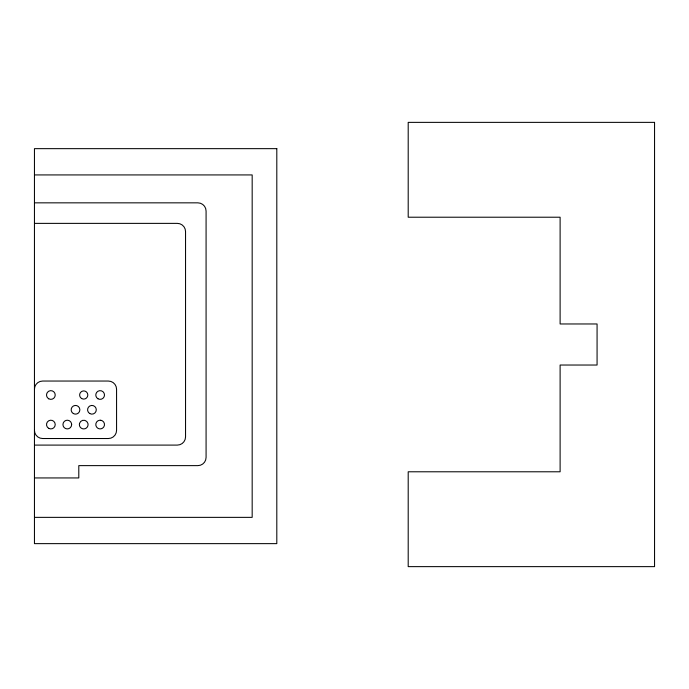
<?xml version="1.0" encoding="UTF-8"?>
<svg xmlns="http://www.w3.org/2000/svg" width="689" height="689" viewBox="0 0 689 689"><rect width="100%" height="100%" fill="white"/><g stroke="black" fill="none" stroke-linecap="round" stroke-linejoin="round"><path stroke-width="1.03" d="M34.45 174.928L252.174 174.928L252.174 517.361L34.45 517.361M34.45 202.842L197.864 202.842A8.208 8.208 0 0 1 206.08 211.058L206.08 457.41A8.208 8.208 0 0 1 197.864 465.626L78.796 465.626L78.796 477.942L34.45 477.942M34.45 223.374L177.34 223.374A8.208 8.208 0 0 1 185.548 231.59L185.548 436.886A8.208 8.208 0 0 1 177.34 445.094L34.45 445.094M34.45 389.251A8.208 8.208 0 0 1 42.658 381.043L108.354 381.043A8.208 8.208 0 0 1 116.57 389.251L116.57 430.315A8.208 8.208 0 0 1 108.354 438.523L42.658 438.523A8.208 8.208 0 0 1 34.45 430.315M79.519 423.442L79.373 424.562A4.349 4.349 0 0 0 83.722 428.92A4.349 4.349 0 0 0 88.071 424.562L87.925 423.442A4.349 4.349 0 0 0 79.519 423.442M654.55 122.366L408.198 122.366L408.198 217.216L560.114 217.216L560.114 323.968L597.07 323.968L597.07 365.032L560.114 365.032L560.114 471.784L408.198 471.784L408.198 566.634L654.55 566.634L654.55 122.366M276.806 148.652L34.45 148.652L34.45 543.638L276.806 543.638L276.806 148.652M100.809 420.264L99.672 420.238A4.349 4.349 0 0 0 96.426 426.818A4.349 4.349 0 0 0 103.763 426.982A4.349 4.349 0 0 0 100.809 420.264M71.647 424.562L71.501 423.442A4.349 4.349 0 0 0 64.499 421.229A4.349 4.349 0 0 0 65.455 428.506A4.349 4.349 0 0 0 71.647 424.562M48.695 428.334A4.349 4.349 0 0 0 55.223 424.562A4.349 4.349 0 0 0 48.695 420.798A4.349 4.349 0 0 0 48.695 428.334M89.759 413.555A4.349 4.349 0 0 0 96.288 409.783A4.349 4.349 0 0 0 89.759 406.019A4.349 4.349 0 0 0 89.759 413.555M73.335 413.555A4.349 4.349 0 0 0 79.864 409.783A4.349 4.349 0 0 0 73.335 406.019A4.349 4.349 0 0 0 73.335 413.555M97.967 398.776A4.349 4.349 0 0 0 104.495 395.004A4.349 4.349 0 0 0 97.967 391.231A4.349 4.349 0 0 0 97.967 398.776M81.672 398.561A4.108 4.108 0 0 0 87.83 395.004A4.108 4.108 0 0 0 81.672 391.447A4.108 4.108 0 0 0 81.672 398.561M48.695 398.776A4.349 4.349 0 0 0 55.223 395.004A4.349 4.349 0 0 0 48.695 391.231A4.349 4.349 0 0 0 48.695 398.776"/></g></svg>
